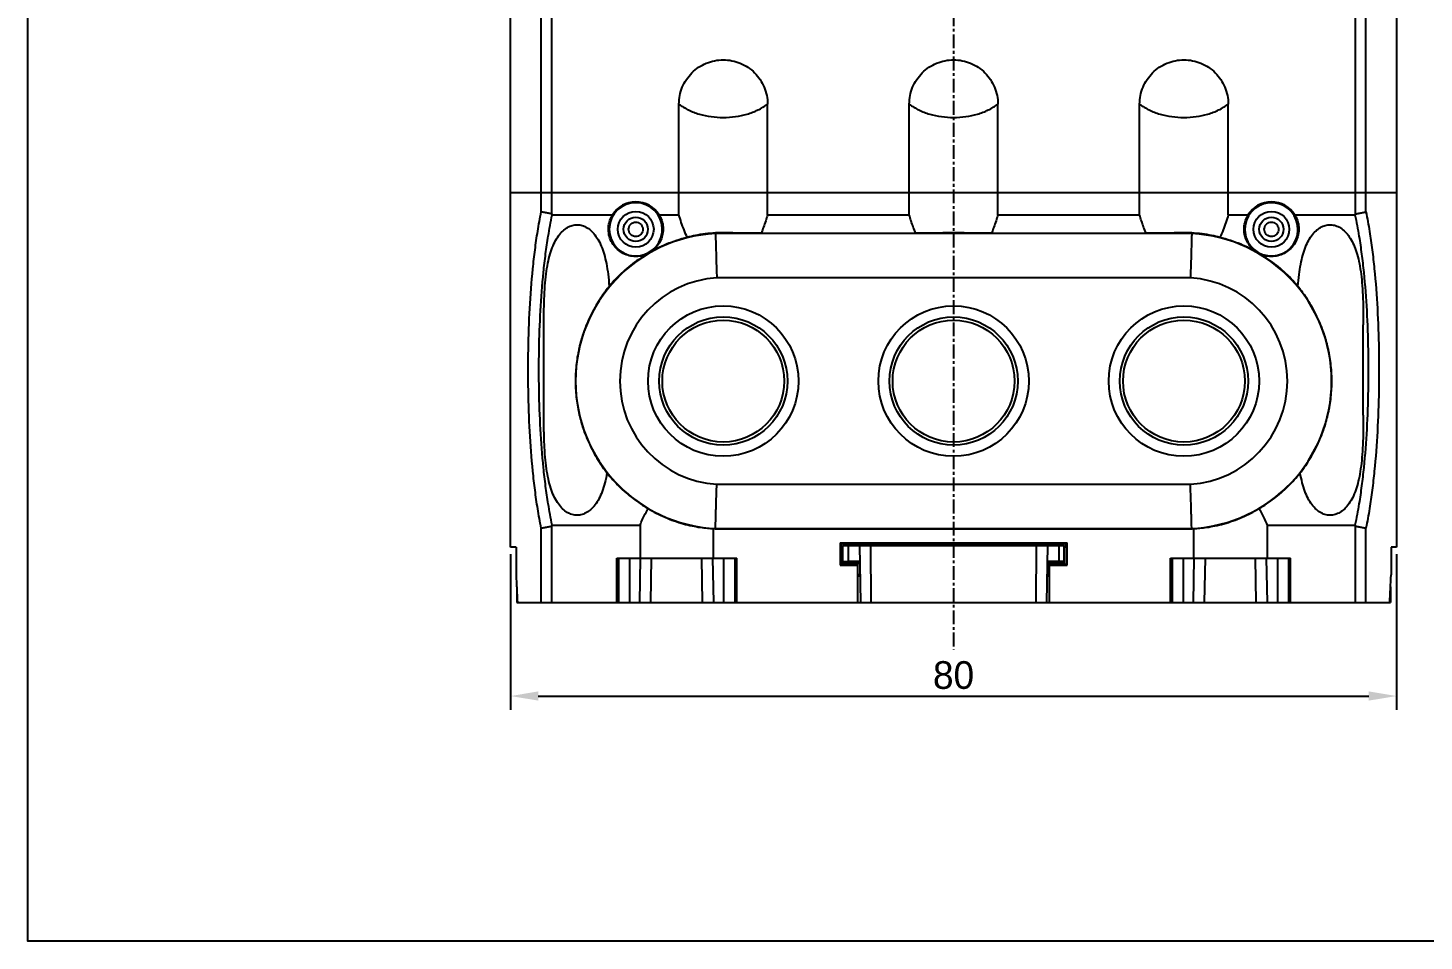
# Model space of a CAD drawing. Header units: millimetres. Extents: x 77 to 917, y 105 to 1108.
# Drawn here: x 77.4 to 203.5, y 428.2 to 510.6 of the extents above; entities that cross this region are included whole.
import ezdxf

# ---------------------------------------------------------------- set-up
doc = ezdxf.new("R2010")
doc.units = ezdxf.units.MM
doc.linetypes.add('CENTER', pattern=[2, 1.25, -0.25, 0.25, -0.25])
doc.layers.add('02___PRT_ALL_AXES', color=7, linetype='Continuous')
doc.layers.add('도면층1', color=7, linetype='Continuous')
doc.styles.get("Standard").update_dxf_attribs({"font": 'BareunDotumPro1.ttf'})
doc.dimstyles.new('ISO-25', dxfattribs={"dimtxt": 2.5, "dimasz": 2.5, "dimexe": 1.25, "dimexo": 0.625, "dimtad": 1, "dimtxsty": 'Standard', "dimcen": 2.5, "dimadec": 0, "dimazin": 0, "dimtfac": 1, "dimtmove": 0, "dimatfit": 3, "dimfxl": 0, "dimarcsym": 0})

# ---------------------------------------------------------------- blocks, each defined once
blk = doc.blocks.new('*D17')
at = {"color": 0, "lineweight": -2}
for p, q in [((120.96, 463.12), (120.96, 449.06)), ((200.96, 463.12), (200.96, 449.06)), ((123.46, 450.31), (198.46, 450.31))]:
    blk.add_line(p, q, dxfattribs=at)
at = {"color": 0}
for points in [[(123.46, 450.73), (123.46, 449.9), (120.96, 450.31)], [(198.46, 449.9), (198.46, 450.73), (200.96, 450.31)]]:
    blk.add_solid(points, dxfattribs=at)
at = {"layer": 'Defpoints', "color": 0}
for p in [(120.96, 463.75), (200.96, 463.75), (200.96, 450.31)]:
    blk.add_point(p, dxfattribs=at)
at = {"color": 0, "insert": (160.96, 452.19), "char_height": 2.5, "attachment_point": 5}
blk.add_mtext('80', dxfattribs=at)

msp = doc.modelspace()

# ---------------------------------------------------------------- linework, layer by layer
at = {"color": 7, "linetype": 'Continuous'}
for p, q in [((120.964, 463.745), (120.964, 548.445)), ((123.725, 494.014), (123.725, 548.445)), ((124.67, 493.837), (124.67, 548.445)), ((197.258, 493.837), (197.258, 548.445)), ((198.203, 494.014), (198.203, 548.445)), ((200.964, 548.445), (200.964, 463.745)), ((136.164, 493.745), (136.164, 503.745)), ((144.164, 493.745), (144.164, 503.745)), ((156.964, 493.745), (156.964, 503.745)), ((164.964, 493.745), (164.964, 503.745)), ((177.764, 493.745), (177.764, 503.745)), ((185.764, 493.745), (185.764, 503.745)), ((200.964, 495.745), (120.964, 495.745)), ((124.718, 493.745), (130.149, 493.745)), ((129.947, 493.072), (129.864, 492.445)), ((134.38, 493.745), (136.164, 493.745)), ((144.164, 493.745), (156.964, 493.745)), ((164.964, 493.745), (177.764, 493.745)), ((185.764, 493.745), (187.549, 493.745)), ((191.78, 493.745), (197.211, 493.745)), ((139.462, 492.064), (139.461, 492.114)), ((182.466, 492.064), (139.462, 492.064)), ((143.582, 492.087), (157.546, 492.087)), ((164.382, 492.087), (178.346, 492.087)), ((182.466, 492.064), (182.467, 492.114)), ((187.265, 492.369), (187.369, 491.745)), ((182.351, 488.065), (139.577, 488.065)), ((139.577, 469.426), (182.351, 469.426)), ((123.725, 458.745), (123.725, 465.477)), ((124.67, 458.745), (124.67, 465.654)), ((132.657, 465.745), (132.657, 462.745)), ((139.271, 462.745), (139.271, 465.431)), ((139.462, 465.427), (182.466, 465.427)), ((139.462, 465.427), (139.462, 465.42)), ((139.462, 465.42), (182.466, 465.42)), ((182.466, 465.427), (182.466, 465.42)), ((182.657, 462.745), (182.657, 465.431)), ((189.271, 465.745), (189.271, 462.745)), ((197.258, 458.745), (197.258, 465.654)), ((198.203, 458.745), (198.203, 465.477)), ((150.709, 464.15), (171.219, 464.15)), ((150.709, 464.15), (150.814, 464.045)), ((150.709, 464.15), (150.709, 462.141)), ((171.114, 464.045), (150.814, 464.045)), ((150.814, 464.045), (150.814, 463.745)), ((171.219, 464.15), (171.114, 464.045)), ((171.114, 463.745), (171.114, 464.045)), ((171.219, 462.141), (171.219, 464.15)), ((121.458, 463.745), (120.964, 463.745)), ((121.458, 463.745), (121.464, 461.245)), ((130.54, 462.745), (141.389, 462.745)), ((130.54, 458.745), (130.54, 462.745)), ((130.697, 462.745), (130.697, 458.745)), ((131.697, 462.745), (131.697, 458.745)), ((132.627, 458.745), (132.697, 462.745)), ((133.627, 458.745), (133.697, 462.745)), ((138.301, 458.745), (138.232, 462.745)), ((139.302, 458.745), (139.232, 462.745)), ((140.231, 458.745), (140.231, 462.745)), ((141.231, 458.745), (141.231, 462.745)), ((141.389, 458.745), (141.389, 462.745)), ((150.797, 463.745), (150.796, 462.228)), ((150.797, 463.745), (150.964, 463.745)), ((150.964, 463.895), (170.964, 463.895)), ((150.964, 462.304), (150.964, 463.895)), ((151.464, 462.461), (151.464, 463.895)), ((152.464, 463.895), (152.554, 458.745)), ((153.464, 463.895), (153.501, 458.745)), ((168.427, 458.745), (168.464, 463.895)), ((169.374, 458.745), (169.464, 463.895)), ((170.464, 463.895), (170.464, 462.461)), ((170.964, 462.304), (170.964, 463.895)), ((171.132, 463.745), (170.964, 463.745)), ((171.132, 463.745), (171.132, 462.228)), ((180.54, 462.745), (191.389, 462.745)), ((180.54, 458.745), (180.54, 462.745)), ((180.697, 462.745), (180.697, 458.745)), ((181.697, 462.745), (181.697, 458.745)), ((182.627, 458.745), (182.697, 462.745)), ((183.627, 458.745), (183.697, 462.745)), ((188.301, 458.745), (188.232, 462.745)), ((189.302, 458.745), (189.232, 462.745)), ((190.231, 458.745), (190.231, 462.745)), ((191.231, 458.745), (191.231, 462.745)), ((191.389, 458.745), (191.389, 462.745)), ((200.471, 463.745), (200.464, 461.245)), ((200.964, 463.745), (200.471, 463.745)), ((150.709, 462.141), (150.796, 462.228)), ((150.709, 462.141), (152.314, 462.141)), ((150.796, 462.228), (152.314, 462.228)), ((152.314, 462.147), (151.292, 462.18)), ((151.323, 462.195), (152.314, 462.223)), ((151.323, 462.18), (151.323, 462.195)), ((152.489, 462.461), (151.464, 462.461)), ((151.464, 462.295), (152.492, 462.295)), ((152.314, 458.745), (152.314, 462.223)), ((169.436, 462.295), (170.464, 462.295)), ((170.464, 462.461), (169.439, 462.461)), ((169.614, 462.228), (171.132, 462.228)), ((169.614, 462.223), (170.606, 462.195)), ((169.614, 458.745), (169.614, 462.223)), ((170.636, 462.18), (169.614, 462.147)), ((169.614, 462.141), (171.219, 462.141)), ((170.606, 462.18), (170.606, 462.195)), ((171.219, 462.141), (171.132, 462.228)), ((152.314, 461.276), (152.498, 461.286)), ((152.498, 461.286), (152.51, 461.286)), ((169.419, 461.286), (169.431, 461.286)), ((169.431, 461.286), (169.614, 461.276)), ((121.515, 458.745), (200.414, 458.745))]:
    msp.add_line(p, q, dxfattribs=at)
msp.add_lwpolyline([(77.374, 1009.23), (917.29, 1009.23), (917.29, 428.192), (77.374, 428.192)], close=True)
for centre, radius in [((132.264, 492.445), 1.618), ((132.264, 492.445), 1.095), ((189.664, 492.445), 1.618), ((189.664, 492.445), 1.095), ((140.164, 478.745), 6.79), ((160.964, 478.745), 6.79), ((181.764, 478.745), 6.79), ((140.164, 478.745), 5.79), ((140.164, 478.745), 5.5), ((160.964, 478.745), 5.79), ((160.964, 478.745), 5.5), ((181.764, 478.745), 5.79), ((181.764, 478.745), 5.5)]:
    msp.add_circle(centre, radius, dxfattribs=at)
for centre, radius, start, end in [((132.264, 492.445), 2.4, 180, 164.85829), ((132.264, 492.445), 2.483, 31.57262, 148.42738), ((189.664, 492.445), 2.4, 196.95776, 181.81631), ((189.664, 492.445), 2.483, 31.57262, 148.42738), ((140.164, 478.745), 13.337, 93.01635, 266.98365), ((181.764, 478.745), 13.337, 273.01635, 86.98365), ((140.164, 478.745), 9.338, 93.60507, 266.39493), ((181.764, 478.745), 9.338, 273.60507, 86.39493), ((140.164, 478.745), 13.344, 266.16375, 266.98448), ((181.764, 478.745), 13.344, 273.01552, 273.83625)]:
    msp.add_arc(centre, radius, start, end, dxfattribs=at)
for points, knots in [([(136.164, 503.745), (136.164, 504.266), (136.372, 505.318), (137.262, 506.647), (138.592, 507.537), (139.644, 507.745), (140.164, 507.745)], [0, 0, 0, 0, 1.5607228, 3.1214453, 4.6821679, 6.2428905, 6.2428905, 6.2428905, 6.2428905]), ([(140.164, 507.745), (140.684, 507.745), (141.736, 507.537), (143.066, 506.647), (143.956, 505.318), (144.164, 504.266), (144.164, 503.745)], [0, 0, 0, 0, 1.5607226, 3.1214452, 4.6821677, 6.2428905, 6.2428905, 6.2428905, 6.2428905]), ([(156.964, 503.745), (156.964, 504.266), (157.172, 505.318), (158.062, 506.647), (159.392, 507.537), (160.444, 507.745), (160.964, 507.745)], [0, 0, 0, 0, 1.5607228, 3.1214453, 4.6821679, 6.2428905, 6.2428905, 6.2428905, 6.2428905]), ([(160.964, 507.745), (161.484, 507.745), (162.536, 507.537), (163.866, 506.647), (164.756, 505.318), (164.964, 504.266), (164.964, 503.745)], [0, 0, 0, 0, 1.5607226, 3.1214452, 4.6821677, 6.2428905, 6.2428905, 6.2428905, 6.2428905]), ([(177.764, 503.745), (177.764, 504.266), (177.972, 505.318), (178.862, 506.647), (180.192, 507.537), (181.244, 507.745), (181.764, 507.745)], [0, 0, 0, 0, 1.5607228, 3.1214453, 4.6821679, 6.2428905, 6.2428905, 6.2428905, 6.2428905]), ([(181.764, 507.745), (182.284, 507.745), (183.336, 507.537), (184.666, 506.647), (185.556, 505.318), (185.764, 504.266), (185.764, 503.745)], [0, 0, 0, 0, 1.5607226, 3.1214452, 4.6821677, 6.2428905, 6.2428905, 6.2428905, 6.2428905]), ([(136.164, 503.745), (136.434, 503.543), (137.027, 503.187), (138.01, 502.815), (139.068, 502.593), (140.164, 502.52), (141.26, 502.593), (142.318, 502.815), (143.302, 503.187), (143.894, 503.543), (144.164, 503.745)], [0, 0, 0, 0, 1.0123135, 2.0590293, 3.1408079, 4.2429983, 5.3451888, 6.4269674, 7.4736831, 8.4859966, 8.4859966, 8.4859966, 8.4859966]), ([(156.964, 503.745), (157.234, 503.543), (157.827, 503.187), (158.81, 502.815), (159.868, 502.593), (160.964, 502.52), (162.06, 502.593), (163.118, 502.815), (164.102, 503.187), (164.694, 503.543), (164.964, 503.745)], [0, 0, 0, 0, 1.0123135, 2.0590293, 3.1408079, 4.2429983, 5.3451888, 6.4269674, 7.4736831, 8.4859966, 8.4859966, 8.4859966, 8.4859966]), ([(177.764, 503.745), (178.034, 503.543), (178.627, 503.187), (179.61, 502.815), (180.668, 502.593), (181.764, 502.52), (182.86, 502.593), (183.918, 502.815), (184.902, 503.187), (185.494, 503.543), (185.764, 503.745)], [0, 0, 0, 0, 1.0123135, 2.0590293, 3.1408079, 4.2429983, 5.3451888, 6.4269674, 7.4736831, 8.4859966, 8.4859966, 8.4859966, 8.4859966]), ([(123.725, 465.476), (123.667, 465.762), (123.556, 466.342), (123.362, 467.477), (123.158, 468.9), (122.895, 471.224), (122.672, 474.226), (122.545, 477.894), (122.545, 481.596), (122.672, 485.265), (122.895, 488.267), (123.158, 490.59), (123.362, 492.014), (123.556, 493.149), (123.667, 493.729), (123.725, 494.015)], [0, 0, 0, 0, 0.8760099, 1.7718813, 3.4530121, 5.1890708, 8.7874478, 12.4800403, 16.1985278, 19.8910138, 23.4893379, 25.2254091, 26.9065772, 27.8025164, 28.6785989, 28.6785989, 28.6785989, 28.6785989]), ([(124.717, 465.745), (124.651, 466.058), (124.524, 466.694), (124.32, 467.865), (124.114, 469.278), (123.856, 471.521), (123.637, 474.418), (123.514, 477.959), (123.514, 481.532), (123.637, 485.072), (123.856, 487.97), (124.114, 490.213), (124.32, 491.626), (124.524, 492.797), (124.651, 493.433), (124.717, 493.746)], [0, 0, 0, 0, 0.9590469, 1.943817, 3.566864, 5.2427451, 8.7160099, 12.2799627, 15.8688386, 19.4326886, 22.9059024, 24.5817956, 26.2048785, 27.1897132, 28.1488309, 28.1488309, 28.1488309, 28.1488309]), ([(124.67, 493.837), (124.566, 493.856), (124.357, 493.895), (124.043, 493.955), (123.831, 493.994), (123.725, 494.014)], [0, 0, 0, 0, 0.31645168, 0.63682698, 0.96101966, 0.96101966, 0.96101966, 0.96101966]), ([(124.67, 493.837), (124.675, 493.827), (124.686, 493.807), (124.703, 493.776), (124.712, 493.756), (124.718, 493.745)], [0, 0, 0, 0, 0.03452939, 0.06900657, 0.10343203, 0.10343203, 0.10343203, 0.10343203]), ([(129.794, 492.445), (129.792, 492.597), (129.818, 492.902), (129.938, 493.342), (130.071, 493.616), (130.149, 493.745)], [0, 0, 0, 0, 0.4548919, 0.9109671, 1.3629059, 1.3629059, 1.3629059, 1.3629059]), ([(131.616, 492.445), (131.617, 492.522), (131.646, 492.677), (131.766, 492.874), (131.94, 493.015), (132.149, 493.09), (132.372, 493.092), (132.586, 493.017), (132.763, 492.874), (132.882, 492.676), (132.911, 492.522), (132.912, 492.445)], [0, 0, 0, 0, 0.2305825, 0.4592247, 0.6783284, 0.8916416, 1.1120134, 1.3339723, 1.5571951, 1.7837065, 2.0138109, 2.0138109, 2.0138109, 2.0138109]), ([(134.38, 493.745), (134.457, 493.616), (134.59, 493.342), (134.711, 492.902), (134.736, 492.597), (134.735, 492.445)], [0, 0, 0, 0, 0.4519388, 0.9080139, 1.3629059, 1.3629059, 1.3629059, 1.3629059]), ([(136.91, 491.706), (136.81, 491.931), (136.62, 492.383), (136.372, 493.064), (136.229, 493.52), (136.164, 493.745)], [0, 0, 0, 0, 0.7380452, 1.469432, 2.1726361, 2.1726361, 2.1726361, 2.1726361]), ([(144.164, 493.745), (144.112, 493.563), (143.998, 493.194), (143.804, 492.641), (143.659, 492.272), (143.582, 492.087)], [0, 0, 0, 0, 0.5687636, 1.1582226, 1.7583306, 1.7583306, 1.7583306, 1.7583306]), ([(157.546, 492.087), (157.469, 492.272), (157.324, 492.641), (157.13, 493.194), (157.016, 493.563), (156.964, 493.745)], [0, 0, 0, 0, 0.60011, 1.1895694, 1.7583306, 1.7583306, 1.7583306, 1.7583306]), ([(164.964, 493.745), (164.912, 493.563), (164.798, 493.194), (164.604, 492.641), (164.459, 492.272), (164.382, 492.087)], [0, 0, 0, 0, 0.5687636, 1.1582226, 1.7583306, 1.7583306, 1.7583306, 1.7583306]), ([(178.346, 492.087), (178.269, 492.272), (178.124, 492.641), (177.93, 493.194), (177.816, 493.563), (177.764, 493.745)], [0, 0, 0, 0, 0.60011, 1.1895694, 1.7583306, 1.7583306, 1.7583306, 1.7583306]), ([(185.764, 493.745), (185.7, 493.52), (185.557, 493.064), (185.308, 492.383), (185.119, 491.931), (185.019, 491.706)], [0, 0, 0, 0, 0.7032125, 1.4345976, 2.1726361, 2.1726361, 2.1726361, 2.1726361]), ([(187.194, 492.445), (187.192, 492.597), (187.218, 492.902), (187.338, 493.342), (187.471, 493.616), (187.549, 493.745)], [0, 0, 0, 0, 0.4548919, 0.9109671, 1.3629059, 1.3629059, 1.3629059, 1.3629059]), ([(189.016, 492.445), (189.017, 492.522), (189.046, 492.677), (189.166, 492.874), (189.34, 493.015), (189.549, 493.09), (189.772, 493.092), (189.986, 493.017), (190.163, 492.874), (190.282, 492.676), (190.311, 492.522), (190.312, 492.445)], [0, 0, 0, 0, 0.2305825, 0.4592247, 0.6783284, 0.8916416, 1.1120134, 1.3339723, 1.5571951, 1.7837065, 2.0138109, 2.0138109, 2.0138109, 2.0138109]), ([(191.78, 493.745), (191.857, 493.616), (191.99, 493.342), (192.111, 492.902), (192.136, 492.597), (192.135, 492.445)], [0, 0, 0, 0, 0.4519388, 0.9080139, 1.3629059, 1.3629059, 1.3629059, 1.3629059]), ([(197.211, 493.745), (197.216, 493.756), (197.226, 493.776), (197.242, 493.807), (197.253, 493.827), (197.258, 493.837)], [0, 0, 0, 0, 0.03442269, 0.06889706, 0.10342364, 0.10342364, 0.10342364, 0.10342364]), ([(197.211, 493.746), (197.278, 493.43), (197.406, 492.789), (197.611, 491.613), (197.816, 490.198), (198.074, 487.958), (198.291, 485.065), (198.415, 481.529), (198.415, 477.962), (198.291, 474.426), (198.074, 471.533), (197.816, 469.293), (197.611, 467.878), (197.406, 466.702), (197.278, 466.061), (197.211, 465.745)], [0, 0, 0, 0, 0.9673975, 1.9609323, 3.5820833, 5.2558095, 8.7241291, 12.2826831, 15.8661821, 19.4248385, 22.8932095, 24.5669239, 26.1880393, 27.1815101, 28.1488371, 28.1488371, 28.1488371, 28.1488371]), ([(197.258, 493.837), (197.362, 493.856), (197.571, 493.895), (197.886, 493.955), (198.097, 493.994), (198.203, 494.014)], [0, 0, 0, 0, 0.31645251, 0.63682839, 0.96102139, 0.96102139, 0.96102139, 0.96102139]), ([(198.203, 494.015), (198.262, 493.726), (198.374, 493.14), (198.568, 492), (198.772, 490.575), (199.035, 488.254), (199.257, 485.257), (199.383, 481.594), (199.383, 477.897), (199.257, 474.234), (199.035, 471.237), (198.772, 468.916), (198.568, 467.491), (198.374, 466.351), (198.262, 465.765), (198.203, 465.476)], [0, 0, 0, 0, 0.8846843, 1.7896084, 3.4687777, 5.2026055, 8.7958603, 12.4828594, 16.1957758, 19.882881, 23.476189, 25.2100047, 26.889137, 27.7939939, 28.6786058, 28.6786058, 28.6786058, 28.6786058]), ([(123.964, 483.763), (123.964, 484.092), (123.967, 484.881), (123.989, 486.078), (124.051, 487.309), (124.157, 488.399), (124.312, 489.365), (124.517, 490.212), (124.774, 490.947), (125.083, 491.572), (125.444, 492.084), (125.851, 492.475), (126.292, 492.735), (126.75, 492.863), (127.214, 492.857), (127.673, 492.719), (128.11, 492.449), (128.511, 492.051), (128.866, 491.535), (129.171, 490.908), (129.424, 490.171), (129.625, 489.322), (129.776, 488.357), (129.841, 487.672), (129.868, 487.31)], [0, 0, 0, 0, 0.986682, 2.3675431, 3.5915967, 4.6817551, 5.6543199, 6.5214363, 7.294764, 7.9856737, 8.6052461, 9.1650169, 9.6663018, 10.1256674, 10.5753639, 11.0391982, 11.5441114, 12.1026988, 12.7227238, 13.4140541, 14.1878356, 15.0552129, 16.027825, 17.1177357, 17.1177357, 17.1177357, 17.1177357]), ([(133.285, 490.215), (133.103, 490.133), (132.72, 490.012), (132.119, 489.975), (131.526, 490.082), (130.972, 490.331), (130.488, 490.712), (130.106, 491.209), (129.856, 491.8), (129.796, 492.229), (129.794, 492.445)], [0, 0, 0, 0, 0.5979773, 1.1926589, 1.7884346, 2.3889936, 2.9967619, 3.6181055, 4.2495704, 4.9000316, 4.9000316, 4.9000316, 4.9000316]), ([(132.912, 492.445), (132.913, 492.368), (132.885, 492.211), (132.766, 492.009), (132.588, 491.864), (132.376, 491.789), (132.152, 491.789), (131.94, 491.864), (131.762, 492.01), (131.643, 492.212), (131.616, 492.368), (131.616, 492.445)], [0, 0, 0, 0, 0.2330936, 0.464168, 0.689215, 0.9087282, 1.1267077, 1.346244, 1.5718552, 1.8020338, 2.0353214, 2.0353214, 2.0353214, 2.0353214]), ([(134.735, 492.445), (134.733, 492.25), (134.683, 491.865), (134.48, 491.326), (134.167, 490.858), (133.764, 490.477), (133.449, 490.29), (133.285, 490.215)], [0, 0, 0, 0, 0.5851829, 1.1532881, 1.712455, 2.2616519, 2.8022789, 2.8022789, 2.8022789, 2.8022789]), ([(136.91, 491.706), (136.59, 491.627), (135.957, 491.444), (135.032, 491.102), (134.138, 490.696), (133.565, 490.382), (133.285, 490.215)], [0, 0, 0, 0, 0.9886856, 1.9739174, 2.9552556, 3.9327975, 3.9327975, 3.9327975, 3.9327975]), ([(139.461, 492.114), (139.149, 492.097), (138.546, 492.041), (137.695, 491.9), (137.159, 491.774), (136.91, 491.706)], [0, 0, 0, 0, 0.9382236, 1.8134254, 2.5877591, 2.5877591, 2.5877591, 2.5877591]), ([(143.582, 492.087), (143.451, 492.09), (143.17, 492.095), (142.727, 492.101), (142.241, 492.106), (141.72, 492.11), (141.173, 492.113), (140.609, 492.115), (140.036, 492.115), (139.653, 492.115), (139.461, 492.114)], [0, 0, 0, 0, 0.3954218, 0.8410072, 1.3301568, 1.8542977, 2.4040298, 2.9708166, 3.5464098, 4.121554, 4.121554, 4.121554, 4.121554]), ([(139.462, 492.064), (139.463, 492.026), (139.467, 491.887), (139.475, 491.588), (139.488, 491.116), (139.505, 490.494), (139.526, 489.754), (139.55, 488.93), (139.568, 488.358), (139.577, 488.065)], [0, 0, 0, 0, 0.1135276, 0.4177656, 0.8977477, 1.5298871, 2.2831417, 3.1205469, 4.0010384, 4.0010384, 4.0010384, 4.0010384]), ([(164.382, 492.087), (164.146, 492.092), (163.631, 492.1), (162.811, 492.109), (161.908, 492.114), (160.964, 492.116), (160.02, 492.114), (159.117, 492.109), (158.297, 492.1), (157.783, 492.092), (157.546, 492.087)], [0, 0, 0, 0, 0.7104908, 1.5438574, 2.4607669, 3.4184532, 4.3761243, 5.2930236, 6.1263715, 6.8368552, 6.8368552, 6.8368552, 6.8368552]), ([(182.467, 492.114), (182.275, 492.115), (181.891, 492.115), (181.317, 492.115), (180.752, 492.113), (180.205, 492.11), (179.684, 492.106), (179.199, 492.101), (178.757, 492.095), (178.477, 492.09), (178.346, 492.087)], [0, 0, 0, 0, 0.5758976, 1.1529897, 1.7211861, 2.2713839, 2.7946923, 3.2823446, 3.7266461, 4.121554, 4.121554, 4.121554, 4.121554]), ([(182.466, 492.064), (182.465, 492.026), (182.461, 491.887), (182.453, 491.588), (182.441, 491.116), (182.423, 490.494), (182.402, 489.754), (182.378, 488.93), (182.361, 488.358), (182.351, 488.065)], [0, 0, 0, 0, 0.1135276, 0.4177656, 0.8977477, 1.5298871, 2.2831417, 3.1205469, 4.0010384, 4.0010384, 4.0010384, 4.0010384]), ([(185.019, 491.706), (184.769, 491.774), (184.234, 491.9), (183.382, 492.041), (182.779, 492.097), (182.467, 492.114)], [0, 0, 0, 0, 0.7743356, 1.6496364, 2.5877591, 2.5877591, 2.5877591, 2.5877591]), ([(188.644, 490.215), (188.363, 490.382), (187.79, 490.696), (186.896, 491.102), (185.972, 491.444), (185.339, 491.627), (185.019, 491.706)], [0, 0, 0, 0, 0.9778351, 1.9586209, 2.9434435, 3.9327975, 3.9327975, 3.9327975, 3.9327975]), ([(188.644, 490.215), (188.479, 490.29), (188.164, 490.477), (187.761, 490.858), (187.448, 491.326), (187.245, 491.865), (187.195, 492.25), (187.194, 492.445)], [0, 0, 0, 0, 0.5406611, 1.0898741, 1.6490191, 2.2171277, 2.8022789, 2.8022789, 2.8022789, 2.8022789]), ([(192.135, 492.445), (192.133, 492.229), (192.072, 491.8), (191.822, 491.209), (191.44, 490.712), (190.956, 490.331), (190.402, 490.082), (189.809, 489.975), (189.209, 490.012), (188.825, 490.133), (188.644, 490.215)], [0, 0, 0, 0, 0.650493, 1.2819502, 1.903324, 2.5110361, 3.1116044, 3.7073273, 4.3020504, 4.9000316, 4.9000316, 4.9000316, 4.9000316]), ([(190.312, 492.445), (190.313, 492.368), (190.285, 492.211), (190.166, 492.009), (189.988, 491.864), (189.776, 491.789), (189.552, 491.789), (189.34, 491.864), (189.162, 492.01), (189.043, 492.212), (189.016, 492.368), (189.016, 492.445)], [0, 0, 0, 0, 0.2330936, 0.464168, 0.689215, 0.9087282, 1.1267077, 1.346244, 1.5718552, 1.8020338, 2.0353214, 2.0353214, 2.0353214, 2.0353214]), ([(192.06, 487.31), (192.086, 487.66), (192.149, 488.324), (192.293, 489.263), (192.484, 490.095), (192.724, 490.823), (193.016, 491.452), (193.357, 491.976), (193.747, 492.389), (194.177, 492.681), (194.639, 492.845), (195.117, 492.871), (195.591, 492.755), (196.04, 492.503), (196.448, 492.125), (196.808, 491.633), (197.117, 491.034), (197.375, 490.332), (197.582, 489.529), (197.741, 488.618), (197.854, 487.596), (197.925, 486.451), (197.96, 485.176), (197.964, 484.281), (197.964, 483.81)], [0, 0, 0, 0, 1.0539133, 1.9995836, 2.8481318, 3.6107793, 4.2979822, 4.9211538, 5.4787102, 5.9913222, 6.4659129, 6.9324471, 7.4068888, 7.9102651, 8.4594167, 9.0619347, 9.732982, 10.4743288, 11.3004237, 12.2190559, 13.2437483, 14.3858049, 15.6577235, 17.0702457, 17.0702457, 17.0702457, 17.0702457]), ([(133.285, 490.215), (133.027, 490.062), (132.521, 489.738), (131.797, 489.202), (131.111, 488.618), (130.464, 487.989), (130.062, 487.541), (129.868, 487.31)], [0, 0, 0, 0, 0.9010259, 1.8003713, 2.6997332, 3.6008596, 4.5056401, 4.5056401, 4.5056401, 4.5056401]), ([(192.06, 487.31), (191.866, 487.541), (191.464, 487.989), (190.817, 488.619), (190.13, 489.203), (189.407, 489.738), (188.901, 490.062), (188.644, 490.215)], [0, 0, 0, 0, 0.9048843, 1.8066651, 2.7066495, 3.6059279, 4.5056401, 4.5056401, 4.5056401, 4.5056401]), ([(129.868, 487.31), (129.805, 487.227), (129.639, 487.012), (129.348, 486.617), (128.977, 486.072), (128.557, 485.382), (128.117, 484.543), (127.685, 483.549), (127.294, 482.384), (126.986, 481.055), (126.809, 479.595), (126.798, 478.077), (126.958, 476.599), (127.255, 475.246), (127.641, 474.06), (128.073, 473.038), (128.519, 472.175), (128.948, 471.463), (129.326, 470.904), (129.562, 470.583), (129.664, 470.448)], [0, 0, 0, 0, 0.3137999, 0.8119937, 1.4737878, 2.2905221, 3.2341135, 4.3127178, 5.5394086, 6.9148563, 8.3988948, 9.9426131, 11.4577963, 12.8480745, 14.0911363, 15.1956373, 16.1715353, 17.0030748, 17.6873212, 18.1965491, 18.1965491, 18.1965491, 18.1965491]), ([(192.264, 470.448), (192.366, 470.583), (192.601, 470.903), (192.979, 471.461), (193.408, 472.172), (193.852, 473.033), (194.284, 474.049), (194.669, 475.23), (194.967, 476.58), (195.129, 478.06), (195.12, 479.586), (194.942, 481.055), (194.632, 482.391), (194.239, 483.558), (193.808, 484.55), (193.369, 485.386), (192.95, 486.074), (192.58, 486.618), (192.289, 487.013), (192.124, 487.227), (192.06, 487.31)], [0, 0, 0, 0, 0.5073171, 1.1911244, 2.0223817, 2.9961064, 4.0946355, 5.329952, 6.7162889, 8.2352407, 9.7883133, 11.2833325, 12.6670198, 13.8953031, 14.9704498, 15.9103345, 16.7252424, 17.3862357, 17.8837035, 18.1965243, 18.1965243, 18.1965243, 18.1965243]), ([(129.664, 470.448), (129.612, 470.148), (129.495, 469.583), (129.255, 468.8), (128.962, 468.129), (128.615, 467.571), (128.218, 467.133), (127.782, 466.825), (127.324, 466.654), (126.858, 466.618), (126.395, 466.715), (125.947, 466.947), (125.531, 467.31), (125.16, 467.794), (124.839, 468.393), (124.57, 469.102), (124.354, 469.923), (124.188, 470.86), (124.072, 471.92), (124, 473.111), (123.968, 474.385), (123.964, 475.264), (123.964, 475.7)], [0, 0, 0, 0, 0.9134611, 1.7276499, 2.4542659, 3.1043191, 3.6899639, 4.2166439, 4.6914305, 5.139253, 5.5985472, 6.0922641, 6.6368794, 7.2414821, 7.9146161, 8.6675382, 9.5114755, 10.4579863, 11.5190677, 12.7074049, 14.0367795, 15.3442872, 15.3442872, 15.3442872, 15.3442872]), ([(197.964, 475.681), (197.964, 475.207), (197.96, 474.307), (197.924, 473.025), (197.852, 471.874), (197.737, 470.844), (197.575, 469.928), (197.363, 469.119), (197.099, 468.414), (196.781, 467.813), (196.409, 467.322), (195.99, 466.952), (195.539, 466.717), (195.072, 466.617), (194.599, 466.654), (194.133, 466.831), (193.692, 467.149), (193.295, 467.595), (192.952, 468.157), (192.664, 468.825), (192.43, 469.599), (192.315, 470.154), (192.264, 470.448)], [0, 0, 0, 0, 1.4202952, 2.6991618, 3.8482154, 4.8796043, 5.8060752, 6.6377488, 7.3847618, 8.058171, 8.6703147, 9.2240303, 9.7201416, 10.1810023, 10.6372038, 11.12352, 11.6581454, 12.2528123, 12.9036582, 13.6261632, 14.4287188, 15.3243512, 15.3243512, 15.3243512, 15.3243512]), ([(129.664, 470.448), (130.008, 470.017), (130.751, 469.196), (132.003, 468.117), (132.918, 467.507), (133.389, 467.232)], [0, 0, 0, 0, 1.654351, 3.3107969, 4.9463651, 4.9463651, 4.9463651, 4.9463651]), ([(188.539, 467.232), (189.01, 467.507), (189.925, 468.117), (191.177, 469.196), (191.92, 470.017), (192.264, 470.448)], [0, 0, 0, 0, 1.6355651, 3.2920097, 4.9463651, 4.9463651, 4.9463651, 4.9463651]), ([(139.525, 467.709), (139.533, 467.988), (139.55, 468.561), (139.568, 469.133), (139.577, 469.426)], [0, 0, 0, 0, 0.8374052, 1.7178967, 1.7178967, 1.7178967, 1.7178967]), ([(182.403, 467.709), (182.395, 467.988), (182.378, 468.561), (182.361, 469.133), (182.351, 469.426)], [0, 0, 0, 0, 0.8374052, 1.7178967, 1.7178967, 1.7178967, 1.7178967]), ([(132.657, 465.745), (132.727, 465.922), (132.875, 466.267), (133.12, 466.763), (133.297, 467.079), (133.389, 467.232)], [0, 0, 0, 0, 0.570693, 1.1237338, 1.658999, 1.658999, 1.658999, 1.658999]), ([(133.389, 467.232), (133.627, 467.088), (134.125, 466.809), (134.909, 466.438), (135.728, 466.117), (136.548, 465.86), (137.333, 465.67), (138.058, 465.541), (138.697, 465.465), (139.092, 465.438), (139.271, 465.431)], [0, 0, 0, 0, 0.8329751, 1.7106727, 2.6021359, 3.4686793, 4.28523, 5.0262024, 5.6760457, 6.2139206, 6.2139206, 6.2139206, 6.2139206]), ([(139.462, 465.427), (139.463, 465.465), (139.467, 465.604), (139.475, 465.903), (139.488, 466.375), (139.503, 466.941), (139.515, 467.348), (139.52, 467.544)], [0, 0, 0, 0, 0.1135276, 0.4177656, 0.8977477, 1.5298871, 2.1177981, 2.1177981, 2.1177981, 2.1177981]), ([(182.466, 465.427), (182.465, 465.465), (182.461, 465.604), (182.453, 465.903), (182.441, 466.375), (182.425, 466.941), (182.413, 467.348), (182.408, 467.544)], [0, 0, 0, 0, 0.1135276, 0.4177656, 0.8977477, 1.5298871, 2.1177981, 2.1177981, 2.1177981, 2.1177981]), ([(182.657, 465.431), (182.836, 465.438), (183.231, 465.465), (183.87, 465.541), (184.595, 465.67), (185.381, 465.86), (186.2, 466.117), (187.019, 466.438), (187.803, 466.809), (188.301, 467.088), (188.539, 467.232)], [0, 0, 0, 0, 0.5379046, 1.1878319, 1.9287331, 2.7453229, 3.6117738, 4.5032953, 5.3809761, 6.2139206, 6.2139206, 6.2139206, 6.2139206]), ([(188.539, 467.232), (188.631, 467.079), (188.809, 466.763), (189.053, 466.266), (189.201, 465.922), (189.271, 465.745)], [0, 0, 0, 0, 0.5352949, 1.0887055, 1.658999, 1.658999, 1.658999, 1.658999]), ([(123.725, 465.477), (123.831, 465.497), (124.043, 465.536), (124.357, 465.596), (124.566, 465.635), (124.67, 465.654)], [0, 0, 0, 0, 0.32419283, 0.64456815, 0.96101977, 0.96101977, 0.96101977, 0.96101977]), ([(124.718, 465.745), (124.712, 465.735), (124.703, 465.715), (124.686, 465.684), (124.675, 465.664), (124.67, 465.654)], [0, 0, 0, 0, 0.03442528, 0.06890227, 0.10343148, 0.10343148, 0.10343148, 0.10343148]), ([(197.258, 465.654), (197.253, 465.664), (197.242, 465.684), (197.226, 465.715), (197.216, 465.735), (197.211, 465.745)], [0, 0, 0, 0, 0.03452639, 0.06900059, 0.1034231, 0.1034231, 0.1034231, 0.1034231]), ([(197.258, 465.654), (197.362, 465.635), (197.571, 465.596), (197.886, 465.536), (198.097, 465.497), (198.203, 465.477)], [0, 0, 0, 0, 0.31645245, 0.63682835, 0.9610215, 0.9610215, 0.9610215, 0.9610215]), ([(150.964, 462.453), (150.964, 462.458), (151, 462.45), (151.036, 462.461), (151.121, 462.457), (151.219, 462.461), (151.338, 462.461), (151.421, 462.461), (151.464, 462.461)], [0, 0, 0, 0, 0.01718912, 0.06719055, 0.14667665, 0.25024031, 0.37082787, 0.50022675, 0.50022675, 0.50022675, 0.50022675]), ([(151.464, 462.295), (151.421, 462.295), (151.338, 462.296), (151.219, 462.296), (151.121, 462.299), (151.036, 462.296), (151, 462.307), (150.964, 462.298), (150.964, 462.304)], [0, 0, 0, 0, 0.1293989, 0.24998646, 0.3535501, 0.43303619, 0.48303763, 0.50022675, 0.50022675, 0.50022675, 0.50022675]), ([(170.964, 462.453), (170.964, 462.458), (170.928, 462.45), (170.892, 462.461), (170.808, 462.457), (170.709, 462.461), (170.59, 462.461), (170.507, 462.461), (170.464, 462.461)], [0, 0, 0, 0, 0.01718912, 0.06719055, 0.14667665, 0.25024031, 0.37082787, 0.50022675, 0.50022675, 0.50022675, 0.50022675]), ([(170.964, 462.304), (170.964, 462.298), (170.928, 462.307), (170.892, 462.296), (170.808, 462.299), (170.709, 462.296), (170.59, 462.296), (170.507, 462.295), (170.464, 462.295)], [0, 0, 0, 0, 0.01718912, 0.06719055, 0.14667665, 0.25024031, 0.37082787, 0.50022675, 0.50022675, 0.50022675, 0.50022675]), ([(121.464, 461.245), (121.482, 460.828), (121.519, 459.995), (121.557, 459.162), (121.577, 458.745)], [0, 0, 0, 0, 1.2512546, 2.5021707, 2.5021707, 2.5021707, 2.5021707]), ([(152.314, 461.152), (152.343, 461.151), (152.409, 461.151), (152.475, 461.15), (152.512, 461.149)], [0, 0, 0, 0, 0.08636868, 0.19794927, 0.19794927, 0.19794927, 0.19794927]), ([(169.416, 461.149), (169.453, 461.15), (169.519, 461.151), (169.585, 461.151), (169.614, 461.152)], [0, 0, 0, 0, 0.11158059, 0.19794927, 0.19794927, 0.19794927, 0.19794927]), ([(200.351, 458.745), (200.371, 459.162), (200.41, 459.995), (200.446, 460.828), (200.464, 461.245)], [0, 0, 0, 0, 1.2500782, 2.5021707, 2.5021707, 2.5021707, 2.5021707])]:
    msp.add_open_spline(points, degree=3, knots=knots, dxfattribs=at)
for points in [[(139.52, 467.544), (139.522, 467.599), (139.524, 467.654), (139.525, 467.709)], [(182.408, 467.544), (182.406, 467.599), (182.405, 467.654), (182.403, 467.709)], [(151.19, 462.182), (151.171, 462.155), (151.258, 462.181), (151.292, 462.18)], [(170.738, 462.182), (170.758, 462.155), (170.67, 462.181), (170.636, 462.18)], [(121.511, 460.178), (121.512, 459.7), (121.513, 459.223), (121.515, 458.745)], [(200.417, 460.178), (200.416, 459.7), (200.415, 459.223), (200.414, 458.745)]]:
    msp.add_open_spline(points, degree=3, dxfattribs=at)
at = {"layer": '02___PRT_ALL_AXES', "color": 7, "linetype": 'Continuous'}
for p, q in [((123.964, 475.709), (123.964, 483.739)), ((197.964, 475.681), (197.964, 483.81)), ((124.718, 465.745), (132.657, 465.745)), ((189.271, 465.745), (197.211, 465.745))]:
    msp.add_line(p, q, dxfattribs=at)
at = {"layer": '도면층1', "color": 1, "linetype": 'CENTER'}
msp.add_line((160.964, 568.044), (160.964, 454.51), dxfattribs=at)

# ---------------------------------------------------------------- dimensions: what is measured, and where the dimension line sits
dim = msp.add_linear_dim(base=(200.964, 450.312), p1=(120.964, 463.745), p2=(200.964, 463.745), dimstyle='ISO-25', override={"dimfxl": 3})
dim.commit()
dim.dimension.update_dxf_attribs({"geometry": '*D17', "text_midpoint": (160.964, 452.187)})

doc.saveas('drawing.dxf')
